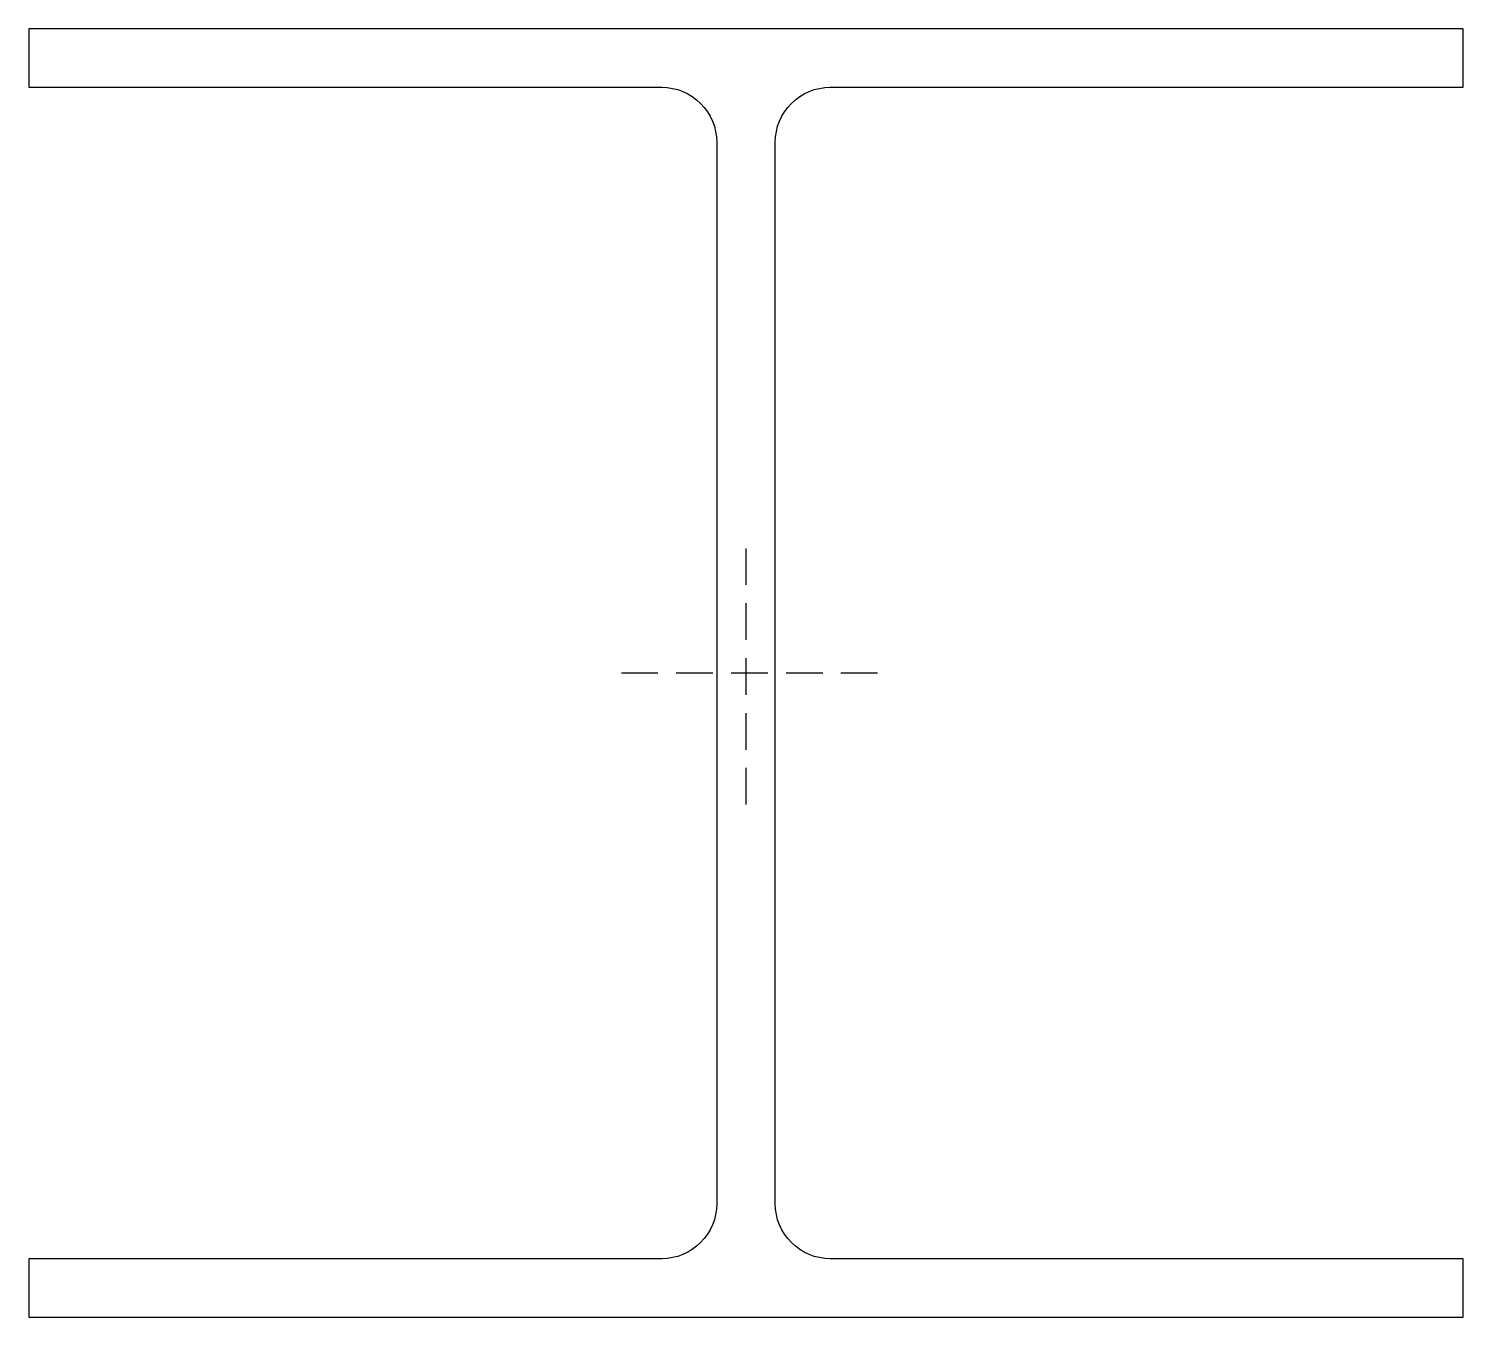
# Model space of a CAD drawing. Header units: millimetres. Extents: x -196 to 196, y -176 to 176.
import ezdxf

# ---------------------------------------------------------------- set-up
doc = ezdxf.new("R2010")
doc.units = ezdxf.units.MM
doc.linetypes.add('DASHED', pattern=[0.75, 0.5, -0.25])
doc.layers.add('ref', color=251, linetype='Continuous', plot=False)

msp = doc.modelspace()

# ---------------------------------------------------------------- linework, layer by layer
msp.add_lwpolyline([(-8, 145), (-8, -145, -0.414214), (-23, -160), (-196, -160), (-196, -176), (196, -176), (196, -160), (23, -160, -0.414214), (8, -145), (8, 145, -0.414214), (23, 160), (196, 160), (196, 176), (-196, 176), (-196, 160), (-23, 160, -0.414214)], format="xyb", close=True)
at = {"layer": 'ref', "linetype": 'DASHED', "ltscale": 20}
for p, q in [((0, -35.95), (0, 35.95)), ((35.95, 0), (-35.95, 0))]:
    msp.add_line(p, q, dxfattribs=at)

doc.saveas('drawing.dxf')
